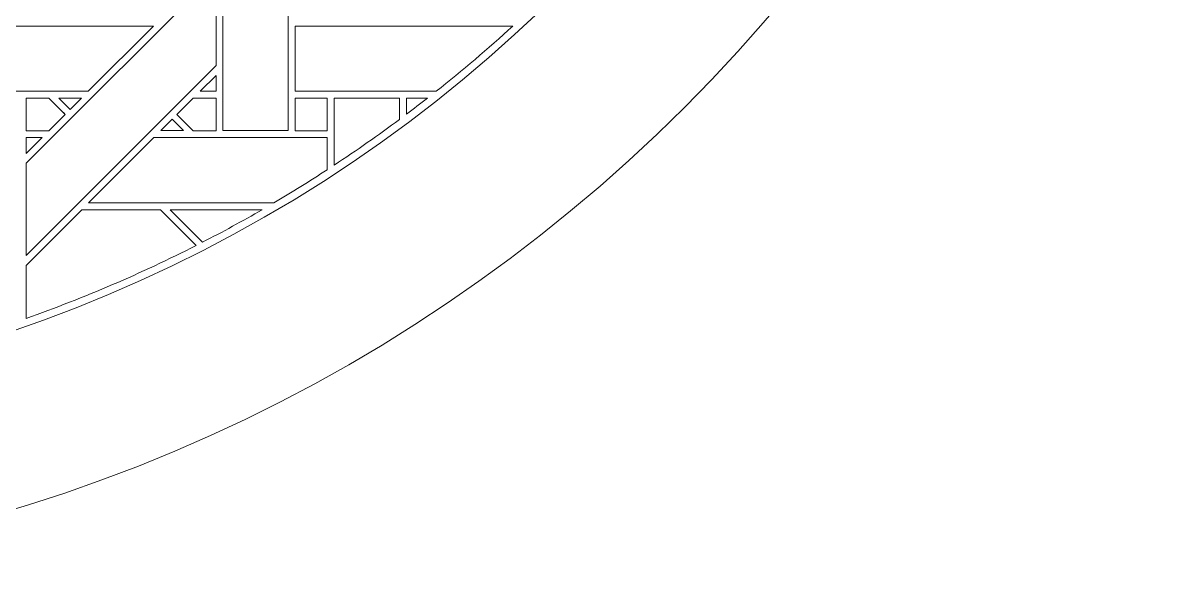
# Model space of a CAD drawing. Header units: inches. Extents: x 8.38 to 16.38, y 5.09 to 13.09.
# Drawn here: x 13.561 to 16.383, y 5.095 to 6.477 of the extents above; entities that cross this region are included whole.
import ezdxf

# ---------------------------------------------------------------- set-up
doc = ezdxf.new("R2010")
doc.units = ezdxf.units.IN
doc.header["$MEASUREMENT"] = 0
doc.layers.add('Design', color=7, linetype='Continuous', lineweight=0)

msp = doc.modelspace()

# ---------------------------------------------------------------- linework, layer by layer
at = {"layer": 'Design'}
for points, knots in [([(12.38285403781467, 13.09476386176215), (10.17371537950304, 13.09476386176215), (8.38285403781467, 11.30390252007378), (8.38285403781467, 9.094763861762152), (8.38285403781467, 6.88562520345052), (10.17371537950304, 5.094763861762152), (12.38285403781467, 5.094763861762152), (14.5919935438368, 5.094763861762152), (16.38285319010416, 6.88562520345052), (16.38285319010416, 9.094763861762152), (16.38285319010416, 11.30390252007378), (14.5919935438368, 13.09476386176215), (12.38285403781467, 13.09476386176215)], [0, 0, 0, 0, 1, 1, 1, 2, 2, 2, 3, 3, 3, 4, 4, 4, 4]), ([(12.38285399291771, 12.67106309848485), (10.40771876853411, 12.67106309848485), (8.80655475619503, 11.06989908614577), (8.80655475619503, 9.094763861762152), (8.80655475619503, 7.119628637378531), (10.40771876853411, 5.518464625039465), (12.38285399291771, 5.518464625039465), (14.35798997521791, 5.518464625039465), (15.95915247172375, 7.119628637378531), (15.95915247172375, 9.094763861762152), (15.95915247172375, 11.06989908614577), (14.35798997521791, 12.67106309848485), (12.38285399291771, 12.67106309848485)], [0, 0, 0, 0, 1, 1, 1, 2, 2, 2, 3, 3, 3, 4, 4, 4, 4]), ([(14.05993482801652, 6.208229912651909), (14.05993482801652, 6.208229912651909), (14.05993482801652, 6.804074605305989), (14.05993482801652, 6.804074605305989), (14.05993482801652, 6.804074605305989), (14.22269015842014, 6.641919453938801), (14.22269015842014, 6.641919453938801), (14.22269015842014, 6.641919453938801), (14.22269015842014, 6.208229912651909), (14.22269015842014, 6.208229912651909), (14.22269015842014, 6.208229912651909), (14.05993482801652, 6.208229912651909), (14.05993482801652, 6.208229912651909)], [0, 0, 0, 0, 1, 1, 1, 2, 2, 2, 3, 3, 3, 4, 4, 4, 4]), ([(13.56912655300564, 6.126907348632812), (13.56912655300564, 6.126907348632812), (14.04279666476777, 6.600496080186631), (14.04279666476777, 6.600496080186631), (14.04279666476777, 6.600496080186631), (14.04279666476777, 6.370467291937933), (14.04279666476777, 6.370467291937933), (14.04279666476777, 6.370467291937933), (13.56912655300564, 5.896810743543836), (13.56912655300564, 5.896810743543836), (13.56912655300564, 5.896810743543836), (13.56912655300564, 6.126907348632812), (13.56912655300564, 6.126907348632812)], [0, 0, 0, 0, 1, 1, 1, 2, 2, 2, 3, 3, 3, 4, 4, 4, 4]), ([(13.29127587212456, 6.306282891167533), (13.29127587212456, 6.306282891167533), (13.29127587212456, 6.468983120388454), (13.29127587212456, 6.468983120388454), (13.29127587212456, 6.468983120388454), (13.88697136773003, 6.468983120388454), (13.88697136773003, 6.468983120388454), (13.88697136773003, 6.468983120388454), (13.724244011773, 6.306282891167533), (13.724244011773, 6.306282891167533), (13.724244011773, 6.306282891167533), (13.29127587212456, 6.306282891167533), (13.29127587212456, 6.306282891167533)], [0, 0, 0, 0, 1, 1, 1, 2, 2, 2, 3, 3, 3, 4, 4, 4, 4]), ([(14.59178331163194, 6.306282891167533), (14.59178331163194, 6.306282891167533), (14.24000379774305, 6.306282891167533), (14.24000379774305, 6.306282891167533), (14.24000379774305, 6.306282891167533), (14.24000379774305, 6.468983120388454), (14.24000379774305, 6.468983120388454), (14.24000379774305, 6.468983120388454), (14.78279622395833, 6.468983120388454), (14.78279622395833, 6.468983120388454), (14.72108968098958, 6.412551879882812), (14.65736389160153, 6.35830349392361), (14.59178331163194, 6.306282891167533)], [0, 0, 0, 0, 1, 1, 1, 2, 2, 2, 3, 3, 3, 4, 4, 4, 4]), ([(14.00303395589195, 6.306310017903645), (14.00303395589195, 6.306310017903645), (14.04279666476777, 6.346072726779513), (14.04279666476777, 6.346072726779513), (14.04279666476777, 6.346072726779513), (14.04279666476777, 6.306310017903645), (14.04279666476777, 6.306310017903645), (14.04279666476777, 6.306310017903645), (14.00303395589195, 6.306310017903645), (14.00303395589195, 6.306310017903645)], [0, 0, 0, 0, 1, 1, 1, 2, 2, 2, 3, 3, 3, 3]), ([(13.66653442382812, 6.248639424641926), (13.66653442382812, 6.248639424641926), (13.62610117594401, 6.20821295844184), (13.62610117594401, 6.20821295844184), (13.62610117594401, 6.20821295844184), (13.56912824842665, 6.20821295844184), (13.56912824842665, 6.20821295844184), (13.56912824842665, 6.20821295844184), (13.56912824842665, 6.288987901475693), (13.56912824842665, 6.288987901475693), (13.56912824842665, 6.288987901475693), (13.62619272867838, 6.288987901475693), (13.62619272867838, 6.288987901475693), (13.63133154975043, 6.283876207139756), (13.6621102227105, 6.253063625759548), (13.66653442382812, 6.248639424641926)], [0, 0, 0, 0, 1, 1, 1, 2, 2, 2, 3, 3, 3, 4, 4, 4, 5, 5, 5, 5]), ([(13.56912824842665, 6.20821295844184), (13.56912824842665, 6.20821295844184), (13.56912824842665, 6.288987901475693), (13.56912824842665, 6.288987901475693), (13.56912824842665, 6.288987901475693), (13.62619272867838, 6.288987901475693), (13.62619272867838, 6.288987901475693), (13.62619272867838, 6.288987901475693), (13.66653442382812, 6.248639424641926), (13.66653442382812, 6.248639424641926), (13.66653442382812, 6.248639424641926), (13.62610117594401, 6.20821295844184), (13.62610117594401, 6.20821295844184), (13.62610117594401, 6.20821295844184), (13.56912824842665, 6.20821295844184), (13.56912824842665, 6.20821295844184)], [0, 0, 0, 0, 1, 1, 1, 2, 2, 2, 3, 3, 3, 4, 4, 4, 5, 5, 5, 5]), ([(13.65054406060113, 6.289008246527777), (13.65054406060113, 6.289008246527777), (13.70701005723741, 6.289008246527777), (13.70701005723741, 6.289008246527777), (13.70701005723741, 6.289008246527777), (13.6787363688151, 6.260829501681857), (13.6787363688151, 6.260829501681857), (13.6787363688151, 6.260829501681857), (13.65054406060113, 6.289008246527777), (13.65054406060113, 6.289008246527777)], [0, 0, 0, 0, 1, 1, 1, 2, 2, 2, 3, 3, 3, 3]), ([(13.9857610066732, 6.289011637369791), (13.9857610066732, 6.289011637369791), (14.04280175103084, 6.289011637369791), (14.04280175103084, 6.289011637369791), (14.04280175103084, 6.289011637369791), (14.04280175103084, 6.208206176757812), (14.04280175103084, 6.208206176757812), (14.04280175103084, 6.208206176757812), (13.98569318983292, 6.208206176757812), (13.98569318983292, 6.208206176757812), (13.98569318983292, 6.208206176757812), (13.9453311496311, 6.248585171169704), (13.9453311496311, 6.248585171169704), (13.9453311496311, 6.248585171169704), (13.9857610066732, 6.289011637369791), (13.9857610066732, 6.289011637369791)], [0, 0, 0, 0, 1, 1, 1, 2, 2, 2, 3, 3, 3, 4, 4, 4, 5, 5, 5, 5]), ([(13.9453311496311, 6.248585171169704), (13.9453311496311, 6.248585171169704), (13.9857610066732, 6.289011637369791), (13.9857610066732, 6.289011637369791), (13.9857610066732, 6.289011637369791), (14.04280175103084, 6.289011637369791), (14.04280175103084, 6.289011637369791), (14.04280175103084, 6.289011637369791), (14.04280175103084, 6.208206176757812), (14.04280175103084, 6.208206176757812), (14.04280175103084, 6.208206176757812), (13.98569318983292, 6.208206176757812), (13.98569318983292, 6.208206176757812), (13.98569318983292, 6.208206176757812), (13.9453311496311, 6.248585171169704), (13.9453311496311, 6.248585171169704)], [0, 0, 0, 0, 1, 1, 1, 2, 2, 2, 3, 3, 3, 4, 4, 4, 5, 5, 5, 5]), ([(14.24000549316403, 6.288987901475693), (14.24000549316403, 6.288987901475693), (14.32025316026473, 6.288987901475693), (14.32025316026473, 6.288987901475693), (14.32025316026473, 6.288987901475693), (14.32025316026473, 6.208206176757812), (14.32025316026473, 6.208206176757812), (14.32025316026473, 6.208206176757812), (14.24000549316403, 6.208206176757812), (14.24000549316403, 6.208206176757812), (14.24000549316403, 6.208206176757812), (14.24000549316403, 6.288987901475693), (14.24000549316403, 6.288987901475693)], [0, 0, 0, 0, 1, 1, 1, 2, 2, 2, 3, 3, 3, 4, 4, 4, 4]), ([(14.32025316026473, 6.208206176757812), (14.32025316026473, 6.208206176757812), (14.24000549316403, 6.208206176757812), (14.24000549316403, 6.208206176757812), (14.24000549316403, 6.208206176757812), (14.24000549316403, 6.288987901475693), (14.24000549316403, 6.288987901475693), (14.24000549316403, 6.288987901475693), (14.32025316026473, 6.288987901475693), (14.32025316026473, 6.288987901475693), (14.32025316026473, 6.288987901475693), (14.32025316026473, 6.208206176757812), (14.32025316026473, 6.208206176757812)], [0, 0, 0, 0, 1, 1, 1, 2, 2, 2, 3, 3, 3, 4, 4, 4, 4]), ([(14.33778550889764, 6.289008246527777), (14.33778550889764, 6.289008246527777), (14.50070359971791, 6.289008246527777), (14.50070359971791, 6.289008246527777), (14.50070359971791, 6.289008246527777), (14.50070359971791, 6.236361185709634), (14.50070359971791, 6.236361185709634), (14.4475402832032, 6.196905348036024), (14.39316813151041, 6.159002516004774), (14.33778550889764, 6.122501797146266), (14.33778550889764, 6.122501797146266), (14.33778550889764, 6.289008246527777), (14.33778550889764, 6.289008246527777)], [0, 0, 0, 0, 1, 1, 1, 2, 2, 2, 3, 3, 3, 4, 4, 4, 4]), ([(14.51786465115015, 6.288987901475693), (14.51786465115015, 6.288987901475693), (14.56986151801222, 6.288987901475693), (14.56986151801222, 6.288987901475693), (14.55264960394973, 6.275551689995658), (14.53532918294278, 6.262246025933158), (14.51786465115015, 6.249121771918402), (14.51786465115015, 6.249121771918402), (14.51786465115015, 6.288987901475693), (14.51786465115015, 6.288987901475693)], [0, 0, 0, 0, 1, 1, 1, 2, 2, 2, 3, 3, 3, 3]), ([(13.96146053738069, 6.208229912651909), (13.96146053738069, 6.208229912651909), (13.90495385064014, 6.208229912651909), (13.90495385064014, 6.208229912651909), (13.90495385064014, 6.208229912651909), (13.93321397569444, 6.236490037706162), (13.93321397569444, 6.236490037706162), (13.93321397569444, 6.236490037706162), (13.96146053738069, 6.208229912651909), (13.96146053738069, 6.208229912651909)], [0, 0, 0, 0, 1, 1, 1, 2, 2, 2, 3, 3, 3, 3]), ([(13.60895707872179, 6.191105312771266), (13.60895707872179, 6.191105312771266), (13.56912655300564, 6.151273939344617), (13.56912655300564, 6.151273939344617), (13.56912655300564, 6.151273939344617), (13.56912655300564, 6.191105312771266), (13.56912655300564, 6.191105312771266), (13.56912655300564, 6.191105312771266), (13.60895707872179, 6.191105312771266), (13.60895707872179, 6.191105312771266)], [0, 0, 0, 0, 1, 1, 1, 2, 2, 2, 3, 3, 3, 3]), ([(14.18673790825735, 6.028283013237847), (14.18673790825735, 6.028283013237847), (13.72496541341146, 6.028283013237847), (13.72496541341146, 6.028283013237847), (13.72496541341146, 6.028283013237847), (13.88781483968099, 6.191091749403211), (13.88781483968099, 6.191091749403211), (13.88781483968099, 6.191091749403211), (14.32025146484375, 6.191091749403211), (14.32025146484375, 6.191091749403211), (14.32025146484375, 6.191091749403211), (14.32025146484375, 6.110961066351996), (14.32025146484375, 6.110961066351996), (14.27641126844625, 6.082438151041666), (14.23188273111987, 6.054898579915364), (14.18673790825735, 6.028283013237847)], [0, 0, 0, 0, 1, 1, 1, 2, 2, 2, 3, 3, 3, 4, 4, 4, 5, 5, 5, 5]), ([(13.56912824842665, 5.740235222710503), (13.56912824842665, 5.740235222710503), (13.56912824842665, 5.872392442491318), (13.56912824842665, 5.872392442491318), (13.56912824842665, 5.872392442491318), (13.70783233642578, 6.011110093858506), (13.70783233642578, 6.011110093858506), (13.70783233642578, 6.011110093858506), (13.90404340955943, 6.011110093858506), (13.90404340955943, 6.011110093858506), (13.90404340955943, 6.011110093858506), (13.99319034152555, 5.921980963812933), (13.99319034152555, 5.921980963812933), (13.85669877794053, 5.85256618923611), (13.71507008870442, 5.791847229003906), (13.56912824842665, 5.740235222710503)], [0, 0, 0, 0, 1, 1, 1, 2, 2, 2, 3, 3, 3, 4, 4, 4, 5, 5, 5, 5]), ([(13.56912824842665, 5.740235222710503), (13.56912824842665, 5.740235222710503), (13.56912824842665, 5.872392442491318), (13.56912824842665, 5.872392442491318), (13.56912824842665, 5.872392442491318), (13.70783233642578, 6.011110093858506), (13.70783233642578, 6.011110093858506), (13.70783233642578, 6.011110093858506), (13.90404340955943, 6.011110093858506), (13.90404340955943, 6.011110093858506), (13.90404340955943, 6.011110093858506), (13.99319034152555, 5.921980963812933), (13.99319034152555, 5.921980963812933), (13.85669877794053, 5.85256618923611), (13.71507008870442, 5.791847229003906), (13.56912824842665, 5.740235222710503)], [0, 0, 0, 0, 1, 1, 1, 2, 2, 2, 3, 3, 3, 4, 4, 4, 5, 5, 5, 5]), ([(13.92827182345917, 6.0111575656467), (13.92827182345917, 6.0111575656467), (14.1577707926432, 6.0111575656467), (14.1577707926432, 6.0111575656467), (14.10898420545792, 5.98301527235243), (14.05945417616097, 5.956025865342881), (14.00924258761931, 5.930168151855468), (14.00924258761931, 5.930168151855468), (13.92827182345917, 6.0111575656467), (13.92827182345917, 6.0111575656467)], [0, 0, 0, 0, 1, 1, 1, 2, 2, 2, 3, 3, 3, 3])]:
    msp.add_open_spline(points, degree=3, knots=knots, dxfattribs=at)

doc.saveas('drawing.dxf')
